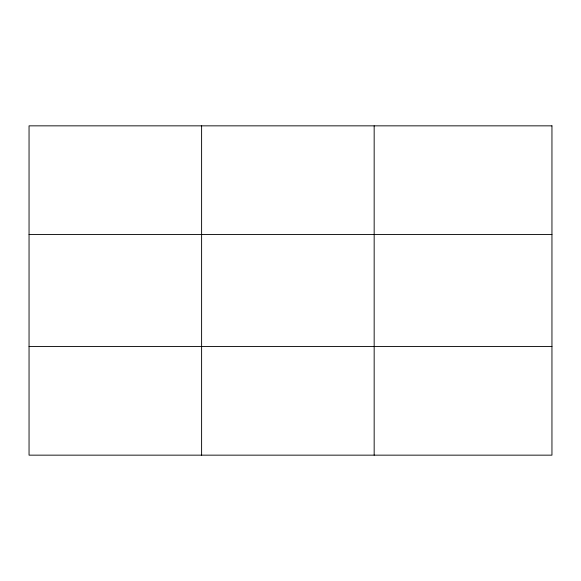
<?xml version="1.0" encoding="UTF-8"?>
<svg xmlns="http://www.w3.org/2000/svg" width="581" height="581" viewBox="0 0 581 581"><rect width="100%" height="100%" fill="white"/><g stroke="black" fill="none" stroke-linecap="round" stroke-linejoin="round"><path stroke-width="0.87" d="M201.607 125.845L201.607 455.155M374.164 125.845L374.164 455.155M29.05 234.521L551.95 234.521M29.05 346.479L551.95 346.479M551.95 125.845L551.95 455.155L29.05 455.155L29.05 125.845L551.95 125.845"/></g></svg>
